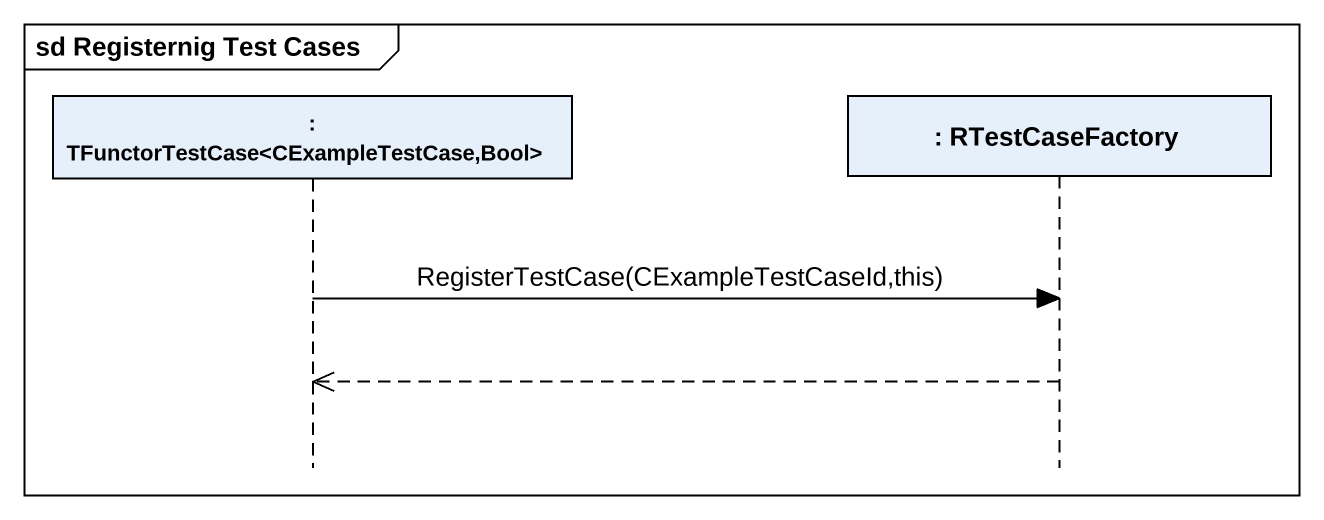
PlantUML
@startuml
mainframe sd Registernig Test Cases
hide footbox
participant ": TFunctorTestCase<CExampleTestCase,Bool>" as TFunctorTestCase
participant ": RTestCaseFactory" as RTestCaseFactory

TFunctorTestCase -> RTestCaseFactory : RegisterTestCase(CExampleTestCaseId,this)
RTestCaseFactory -->> TFunctorTestCase
@enduml
